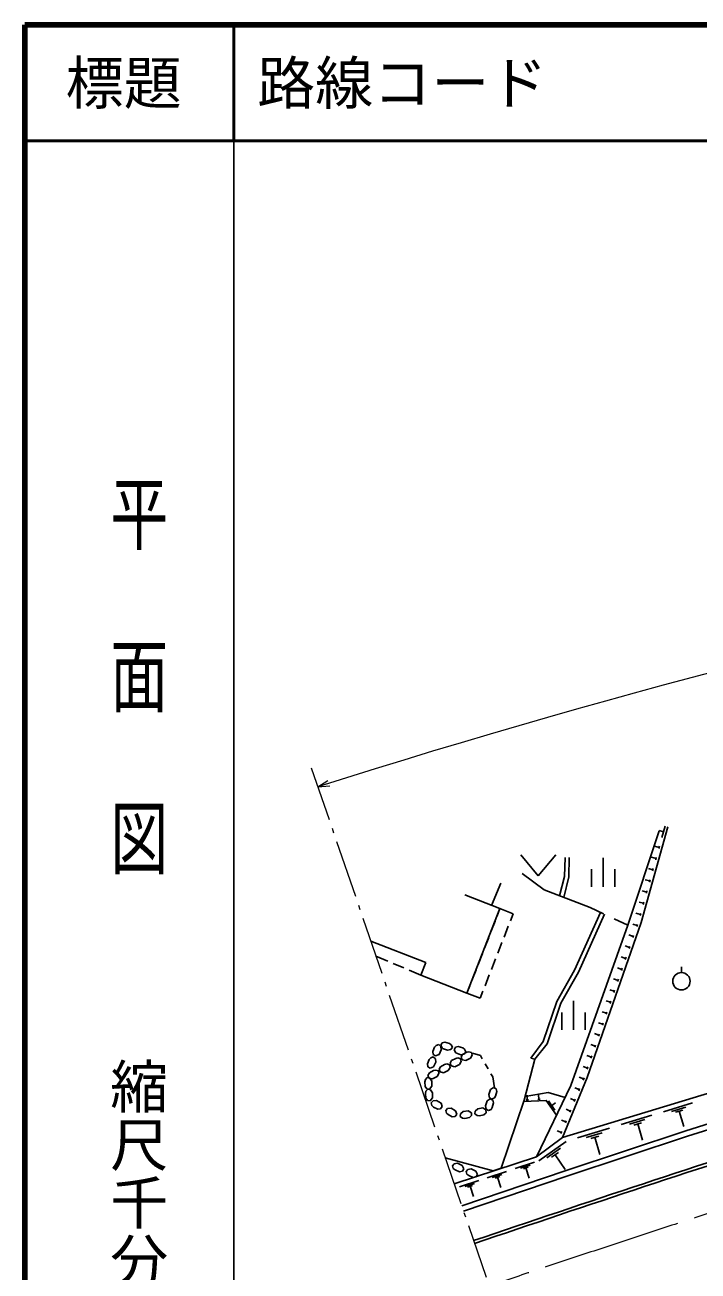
# Model space of a CAD drawing. Units: millimetres, scale not verified. Extents: x 40000 to 680000, y 20000 to 380000.
# Drawn here: x 40000 to 97982, y 272588 to 380000 of the extents above; entities that cross this region are included whole.
import ezdxf
from ezdxf.enums import TextEntityAlignment as Align

# ---------------------------------------------------------------- set-up
doc = ezdxf.new("R2010")
doc.units = ezdxf.units.MM
doc.header["$LTSCALE"] = 1000
doc.linetypes.add('CHAIN', pattern=[18.5, 12, -1.5, 3.5, -1.5])
for name, color, linetype, lineweight in [('M-BGD', 7, 'Continuous', 25), ('M-BMK', 2, 'CHAIN', 13), ('M-BMK-HTXT', 7, 'Continuous', 13), ('M-STR-HTXT', 7, 'Continuous', 13), ('M-TTL', 2, 'Continuous', 140), ('M-TTL-BAND', 7, 'Continuous', 25), ('M-TTL-LINE', 7, 'Continuous', 50)]:
    doc.layers.add(name, color=color, linetype=linetype, lineweight=lineweight)
doc.layers.add('M-TTL-TXT', color=7, linetype='Continuous')
doc.styles.add('@ＭＳ ゴシック', font='')
doc.styles.add('ＭＳ ゴシック', font='')
doc.styles.get('@ＭＳ ゴシック').set_extended_font_data('@MS Gothic')
doc.styles.get('ＭＳ ゴシック').set_extended_font_data('MS Gothic')

msp = doc.modelspace()

# ---------------------------------------------------------------- linework, layer by layer
at = {"layer": 'M-BGD'}
for p, q in [((95003, 310456), (94618, 310563)), ((95137, 310937), (94869, 309974)), ((82718, 308462), (84218, 306662)), ((84218, 306662), (85718, 308462)), ((94628, 309107), (94242, 309214)), ((94654, 309203), (94601, 309011)), ((88817, 307219), (88817, 305719)), ((89817, 308219), (89817, 305719)), ((90817, 307219), (90817, 305719)), ((94091, 307180), (93706, 307288)), ((94359, 308144), (93974, 308251)), ((94118, 307277), (94064, 307084)), ((94386, 308240), (94333, 308047)), ((93823, 306217), (93438, 306324)), ((93850, 306313), (93796, 306121)), ((80995, 306016), (80195, 304110)), ((93555, 305254), (93169, 305361)), ((93582, 305350), (93528, 305157)), ((80918, 303828), (77894, 305009)), ((93286, 304290), (92901, 304397)), ((93313, 304386), (93260, 304194)), ((78075, 296548), (80918, 303828)), ((80918, 303828), (80679, 303216)), ((82058, 303383), (80918, 303828)), ((81818, 302771), (82058, 303383)), ((88679, 303912), (89848, 303371)), ((90756, 302951), (91926, 302410)), ((93018, 303327), (92633, 303434)), ((93045, 303423), (92991, 303230)), ((80497, 302750), (80133, 301818)), ((81273, 301373), (81637, 302305)), ((92729, 302370), (92351, 302501)), ((92761, 302465), (92696, 302276)), ((69788, 301032), (74522, 299184)), ((79951, 301353), (79587, 300421)), ((80727, 299976), (81091, 300908)), ((92401, 301425), (92023, 301557)), ((92433, 301520), (92368, 301331)), ((71245, 299304), (70235, 299730)), ((79406, 299955), (79042, 299024)), ((92072, 300481), (91695, 300612)), ((92105, 300575), (92040, 300386)), ((72627, 298721), (71706, 299110)), ((74522, 299184), (74099, 298101)), ((80182, 298579), (80546, 299510)), ((91416, 298592), (91038, 298723)), ((91744, 299536), (91367, 299667)), ((91449, 298686), (91384, 298497)), ((91777, 299631), (91712, 299442)), ((96551, 298322), (96551, 298822)), ((74099, 298101), (73088, 298527)), ((74099, 298101), (78075, 296548)), ((78860, 298558), (78496, 297627)), ((79636, 297181), (80000, 298113)), ((91088, 297647), (90710, 297778)), ((91121, 297741), (91055, 297552)), ((78315, 297161), (78075, 296548)), ((78075, 296548), (79215, 296103)), ((79215, 296103), (79455, 296716)), ((90760, 296702), (90382, 296833)), ((90793, 296797), (90727, 296608)), ((87250, 295879), (87250, 293379)), ((90432, 295758), (90054, 295889)), ((90465, 295852), (90399, 295663)), ((86250, 294879), (86250, 293379)), ((88250, 294879), (88250, 293379)), ((90104, 294813), (89726, 294944)), ((90137, 294907), (90071, 294718)), ((89776, 293868), (89398, 293999)), ((89809, 293963), (89743, 293774)), ((75928, 292272), (75826, 292050)), ((76176, 292332), (75928, 292272)), ((76561, 292205), (76176, 292332)), ((76722, 292095), (76561, 292205)), ((89448, 292924), (89070, 293055)), ((89481, 293018), (89415, 292829)), ((75293, 291881), (75130, 291509)), ((75130, 291509), (75167, 291256)), ((75167, 291256), (75378, 291134)), ((75417, 292031), (75293, 291881)), ((75378, 291134), (75668, 291258)), ((75642, 292109), (75417, 292031)), ((75827, 291956), (75642, 292109)), ((75668, 291258), (75860, 291662)), ((75826, 292050), (75976, 291773)), ((75860, 291662), (75827, 291956)), ((75976, 291773), (76396, 291620)), ((76396, 291620), (76686, 291680)), ((76686, 291680), (76821, 291878)), ((76821, 291878), (76722, 292095)), ((77082, 291890), (76981, 291668)), ((76981, 291668), (77131, 291391)), ((77330, 291950), (77082, 291890)), ((77131, 291391), (77550, 291238)), ((77716, 291823), (77330, 291950)), ((77550, 291238), (77840, 291298)), ((77705, 291255), (77581, 291032)), ((78060, 291451), (77705, 291255)), ((77877, 291713), (77716, 291823)), ((77840, 291298), (77975, 291496)), ((77975, 291496), (77877, 291713)), ((78250, 291494), (78060, 291451)), ((78476, 291419), (78250, 291494)), ((78377, 290932), (78530, 291186)), ((78530, 291186), (78476, 291419)), ((78553, 291374), (79239, 291156)), ((79239, 291156), (79392, 290892)), ((88792, 291034), (88414, 291165)), ((89120, 291979), (88742, 292110)), ((88825, 291129), (88759, 290940)), ((89153, 292073), (89087, 291884)), ((74825, 290812), (74662, 290440)), ((74662, 290440), (74699, 290188)), ((74699, 290188), (74910, 290066)), ((74949, 290962), (74825, 290812)), ((74910, 290066), (75200, 290190)), ((75174, 291040), (74949, 290962)), ((75359, 290888), (75174, 291040)), ((75200, 290190), (75392, 290593)), ((75392, 290593), (75359, 290888)), ((75794, 290202), (75670, 289979)), ((76150, 290398), (75794, 290202)), ((76340, 290441), (76150, 290398)), ((76566, 290366), (76340, 290441)), ((76466, 289879), (76619, 290133)), ((76619, 290133), (76566, 290366)), ((76749, 290728), (76625, 290506)), ((76625, 290506), (76719, 290280)), ((76719, 290280), (77024, 290202)), ((77105, 290924), (76749, 290728)), ((77024, 290202), (77422, 290406)), ((77295, 290968), (77105, 290924)), ((77521, 290893), (77295, 290968)), ((77422, 290406), (77575, 290659)), ((77575, 290659), (77521, 290893)), ((77581, 291032), (77674, 290807)), ((77674, 290807), (77979, 290728)), ((77979, 290728), (78377, 290932)), ((79644, 290460), (79895, 290027)), ((83567, 290946), (83926, 290841)), ((88464, 290090), (88086, 290221)), ((88497, 290184), (88431, 289995)), ((74490, 289090), (74446, 288900)), ((74656, 289261), (74490, 289090)), ((74889, 289208), (74656, 289261)), ((74839, 289676), (74715, 289453)), ((74715, 289453), (74808, 289227)), ((74808, 289227), (75113, 289149)), ((75194, 289871), (74839, 289676)), ((75051, 288960), (74889, 289208)), ((75062, 288513), (75051, 288960)), ((75113, 289149), (75511, 289353)), ((75384, 289915), (75194, 289871)), ((75610, 289840), (75384, 289915)), ((75511, 289353), (75664, 289606)), ((75664, 289606), (75610, 289840)), ((75670, 289979), (75763, 289754)), ((75763, 289754), (76068, 289676)), ((76068, 289676), (76466, 289879)), ((80146, 289595), (80300, 289331)), ((80300, 289331), (80440, 288395)), ((88124, 289149), (87754, 289302)), ((88162, 289242), (88086, 289057)), ((74446, 288900), (74468, 288495)), ((74468, 288495), (74615, 288286)), ((74544, 288084), (74501, 287894)), ((74501, 287894), (74523, 287489)), ((74710, 288255), (74544, 288084)), ((74615, 288286), (74859, 288272)), ((74944, 288202), (74710, 288255)), ((74859, 288272), (75062, 288513)), ((75106, 287954), (74944, 288202)), ((75116, 287507), (75106, 287954)), ((80094, 288243), (79955, 287818)), ((80366, 288403), (80094, 288243)), ((80591, 288308), (80366, 288403)), ((80545, 287673), (80660, 288063)), ((80660, 288063), (80591, 288308)), ((87741, 288225), (87372, 288378)), ((87780, 288318), (87703, 288133)), ((74523, 287489), (74670, 287280)), ((74670, 287280), (74913, 287266)), ((74913, 287266), (75116, 287507)), ((75155, 287267), (74990, 287093)), ((74990, 287093), (75052, 286863)), ((75052, 286863), (75194, 286729)), ((75450, 287280), (75155, 287267)), ((75840, 287061), (75450, 287280)), ((75944, 286764), (75840, 287061)), ((79806, 287261), (79667, 286836)), ((79667, 286836), (79737, 286548)), ((80077, 287420), (79806, 287261)), ((79955, 287818), (80025, 287531)), ((80025, 287531), (80228, 287403)), ((80302, 287326), (80077, 287420)), ((80228, 287403), (80441, 287508)), ((80257, 286691), (80371, 287080)), ((80371, 287080), (80302, 287326)), ((80441, 287508), (80545, 287673)), ((83372, 287345), (83172, 287334)), ((83272, 287339), (83251, 287739)), ((84370, 287398), (84170, 287387)), ((84270, 287392), (84249, 287792)), ((85658, 286448), (85085, 287267)), ((85372, 286858), (85699, 287087)), ((87359, 287301), (86989, 287454)), ((87397, 287394), (87321, 287209)), ((95010, 286326), (97492, 287081)), ((75194, 286729), (75553, 286541)), ((75553, 286541), (75808, 286561)), ((75808, 286561), (75944, 286764)), ((76410, 286612), (76245, 286438)), ((76245, 286438), (76308, 286208)), ((76308, 286208), (76449, 286074)), ((76706, 286625), (76410, 286612)), ((76449, 286074), (76809, 285886)), ((77096, 286406), (76706, 286625)), ((76809, 285886), (77063, 285906)), ((77063, 285906), (77199, 286108)), ((77199, 286108), (77096, 286406)), ((77524, 286137), (77503, 285898)), ((77503, 285898), (77694, 285757)), ((77747, 286331), (77524, 286137)), ((77694, 285757), (77889, 285740)), ((78189, 286402), (77747, 286331)), ((77889, 285740), (78287, 285817)), ((78455, 286233), (78189, 286402)), ((78287, 285817), (78474, 285990)), ((78474, 285990), (78455, 286233)), ((78779, 286379), (78759, 286140)), ((78759, 286140), (78950, 285999)), ((79003, 286573), (78779, 286379)), ((78950, 285999), (79144, 285982)), ((79444, 286644), (79003, 286573)), ((79144, 285982), (79543, 286058)), ((79710, 286475), (79444, 286644)), ((79543, 286058), (79730, 286232)), ((79730, 286232), (79710, 286475)), ((79737, 286548), (79939, 286420)), ((79939, 286420), (80153, 286526)), ((80153, 286526), (80257, 286691)), ((86977, 286377), (86607, 286530)), ((87015, 286470), (86938, 286285)), ((91369, 285218), (93986, 286014)), ((95681, 286349), (96922, 286727)), ((96041, 286278), (96662, 286467)), ((96352, 286372), (96754, 285048)), ((86212, 284529), (85842, 284682)), ((86594, 285453), (86225, 285606)), ((86633, 285546), (86556, 285361)), ((87586, 284067), (90342, 284906)), ((92076, 285242), (93385, 285641)), ((92456, 285167), (93111, 285367)), ((92783, 285267), (93208, 283871)), ((86303, 284095), (84057, 282445)), ((84266, 282089), (86623, 283746)), ((86250, 284622), (86174, 284437)), ((88331, 284093), (89709, 284512)), ((88732, 284014), (89421, 284224)), ((89076, 284119), (89523, 282649)), ((84966, 282346), (86144, 283175)), ((85371, 282396), (85960, 282810)), ((85665, 282603), (86549, 281346)), ((76966, 281840), (76817, 281652)), ((76817, 281652), (76899, 281429)), ((76899, 281429), (77052, 281307)), ((77259, 281879), (76966, 281840)), ((84057, 282445), (76970, 280107)), ((77667, 281695), (77259, 281879)), ((77796, 281408), (77667, 281695)), ((82239, 281424), (83905, 281974)), ((82692, 281450), (83525, 281725)), ((82937, 281408), (83353, 281545)), ((83145, 281477), (83438, 280588)), ((77052, 281307), (77427, 281152)), ((77427, 281152), (77678, 281194)), ((77436, 279839), (79102, 280389)), ((77678, 281194), (77796, 281408)), ((78142, 281353), (77993, 281165)), ((77993, 281165), (78075, 280941)), ((78075, 280941), (78228, 280820)), ((78435, 281391), (78142, 281353)), ((78228, 280820), (78603, 280665)), ((78843, 281208), (78435, 281391)), ((78603, 280665), (78854, 280707)), ((78972, 280921), (78843, 281208)), ((78854, 280707), (78972, 280921)), ((79806, 280621), (81472, 281171)), ((80259, 280648), (81092, 280923)), ((80504, 280605), (80921, 280743)), ((80712, 280674), (81006, 279786)), ((77889, 279866), (78722, 280140)), ((78134, 279823), (78551, 279961)), ((78342, 279892), (78635, 279004))]:
    msp.add_line(p, q, dxfattribs=at)
for points in [[(94630, 310543), (91926, 302410), (87036, 288583), (84057, 282445)], [(86303, 284095), (88442, 289261), (93086, 302634), (95379, 310870)], [(86048, 304931), (86464, 306595), (86542, 308233)], [(86885, 308248), (86854, 306579), (86419, 304788)], [(82830, 306845), (84733, 305441), (88679, 303912)], [(89574, 303498), (87349, 298535), (85821, 295836), (84627, 292366), (83567, 290946)], [(89925, 303341), (87692, 298361), (86172, 295678), (84971, 292184), (83926, 290841)], [(76203, 282342), (80337, 281218), (81032, 281447), (83014, 287331), (83926, 290841)], [(105377, 290570), (102394, 288990), (86303, 284095)], [(109254, 288553), (96931, 284686), (86526, 281233), (77621, 278217)], [(109403, 288076), (97085, 284210), (86685, 280759), (77781, 277744)], [(83095, 287645), (85082, 287969), (86535, 287550)], [(85794, 286023), (84905, 287293), (82966, 287191)]]:
    msp.add_lwpolyline(points, dxfattribs=at)
msp.add_circle((96551, 297572), 750, dxfattribs=at)
for radius in [1657520, 1657259]:
    msp.add_arc((613395, -1293683), radius, 107.75533, 108.82124, dxfattribs=at)
at = {"layer": 'M-BMK'}
msp.add_arc((632178, -1360884), 1723058, 107.50773, 108.66461, dxfattribs=at)
at = {"layer": 'M-BMK-HTXT'}
for p, q in [((64661, 315968), (66192, 311510)), ((66451, 310753), (66581, 310375)), ((66841, 309618), (68464, 304889)), ((68724, 304132), (68854, 303754)), ((69114, 302997), (70737, 298268)), ((70996, 297511), (71126, 297133)), ((71386, 296376), (73009, 291647)), ((73269, 290890), (73399, 290512)), ((73659, 289755), (75282, 285026)), ((75542, 284270), (75671, 283891)), ((75931, 283135), (77554, 278405)), ((77814, 277649), (77944, 277270)), ((78204, 276514), (79734, 272055))]:
    msp.add_line(p, q, dxfattribs=at)
at = {"layer": 'M-STR-HTXT'}
for q in [(66099, 314879), (66249, 314402)]:
    msp.add_line((65220, 314339), q, dxfattribs=at)
msp.add_arc((296363, -417315), 767297, 82.89902, 107.53223, dxfattribs=at)
at = {"layer": 'M-TTL'}
for p, q in [((40000, 380000), (40000, 20000)), ((680000, 380000), (40000, 380000))]:
    msp.add_line(p, q, dxfattribs=at)
at = {"layer": 'M-TTL-BAND'}
msp.add_line((58000, 370000), (58000, 20000), dxfattribs=at)
at = {"layer": 'M-TTL-LINE'}
for p, q in [((58000, 380000), (58000, 370000)), ((40000, 370000), (680000, 370000))]:
    msp.add_line(p, q, dxfattribs=at)

# ---------------------------------------------------------------- texts
at = {"layer": 'M-TTL-BAND', "style": '@ＭＳ ゴシック', "width": 1.4}
msp.add_text('平  面  図', height=3666, rotation=270, dxfattribs=at).set_placement((49777, 306475), align=Align.MIDDLE_RIGHT)
at = {"layer": 'M-TTL-BAND', "style": '@ＭＳ ゴシック'}
msp.add_text('縮尺千分の一', height=3666, rotation=270, dxfattribs=at).set_placement((49777, 261030), align=Align.MIDDLE_RIGHT)
at = {"layer": 'M-TTL-TXT', "style": 'ＭＳ ゴシック'}
msp.add_text('標題', height=3666, dxfattribs=at).set_placement((48500, 375000), align=Align.MIDDLE_CENTER)
msp.add_text('路線コード', height=3666, dxfattribs=at).set_placement((60000, 375000), align=Align.MIDDLE_LEFT)

doc.saveas('drawing.dxf')
